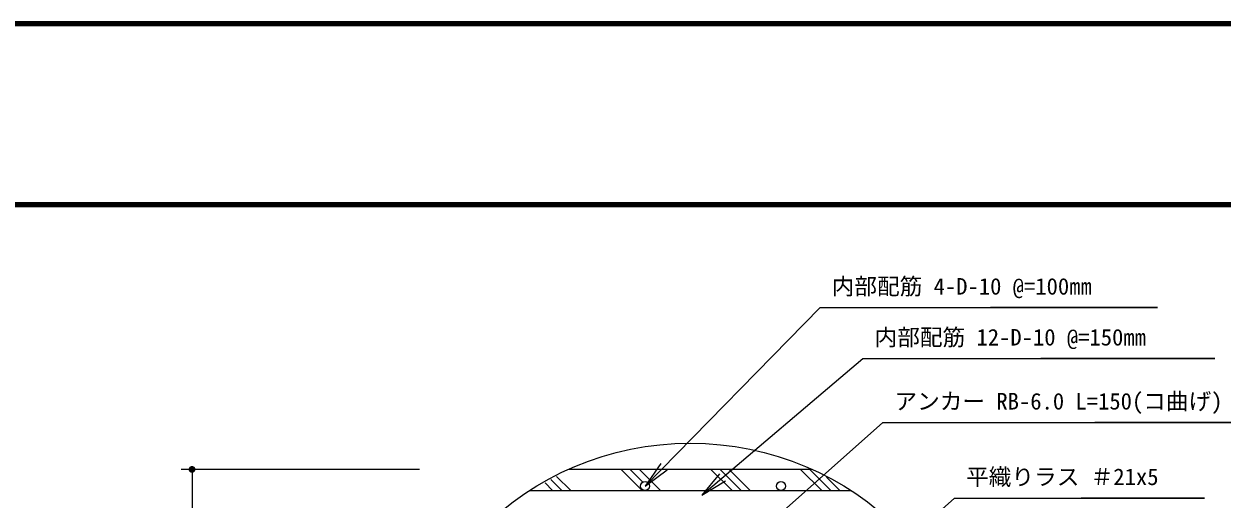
# Model space of a CAD drawing. Units: millimetres at full size, sheet at 1:20; details may follow other scales. Extents: x 0 to 8400, y 0 to 5940.
# Drawn here: x 4424 to 7069, y 4890 to 5940 of the extents above; entities that cross this region are included whole.
import ezdxf
from ezdxf.enums import TextEntityAlignment as Align

# ---------------------------------------------------------------- set-up
doc = ezdxf.new("R2010")
doc.units = ezdxf.units.MM
doc.header["$LTSCALE"] = 20
for name, color, linetype, lineweight in [('D-STR-DIM\u3000寸法線、寸法値', 7, 'Continuous', 13), ('D-STR-HTXT\u3000旗上げ', 7, 'Continuous', 13), ('D-STR\u3000構造物外形線', 1, 'Continuous', 25), ('D-TTL\u3000外枠', 2, 'Continuous', 140)]:
    doc.layers.add(name, color=color, linetype=linetype, lineweight=lineweight)
doc.styles.add('ＭＳ ゴシック', font='')
doc.styles.get('ＭＳ ゴシック').set_extended_font_data('MS Gothic')

# ---------------------------------------------------------------- blocks, each defined once
blk = doc.blocks.new('filled_dot')
at = {"color": 0, "linetype": 'Continuous', "lineweight": -2, "const_width": 1.25}
blk.add_lwpolyline([(-0.625, 0, 1), (0.625, 0, 1)], format="xyb", close=True, dxfattribs=at)
blk = doc.blocks.new('open_arrow')
at = {"color": 0, "linetype": 'Continuous', "lineweight": -2}
blk.add_lwpolyline([(7.5, 1.25), (0, 0), (7.5, -1.25)], dxfattribs=at)

msp = doc.modelspace()

# ---------------------------------------------------------------- linework, layer by layer
at = {"layer": 'D-STR-DIM\u3000寸法線、寸法値'}
for p, q in [((5297.26, 4955.65), (4771.08, 4955.65)), ((4795.08, 4955.65), (4795.08, 3855.65))]:
    msp.add_line(p, q, dxfattribs=at)
at = {"layer": 'D-STR-HTXT\u3000旗上げ'}
for points in [[(5795.08, 4918.66), (6181.34, 5313.03), (6189.34, 5313.03), (6925.89, 5313.03), (6557.61, 5313.03)], [(5920.44, 4898.99), (6275.96, 5200.57), (6283.96, 5200.57), (7053.01, 5200.57), (6668.49, 5200.57)], [(5895.01, 4680.61), (6319.85, 5059.11), (6327.85, 5059.11), (7248.5, 5059.11), (6788.18, 5059.11)], [(6053.22, 4513.67), (6478.06, 4892.17), (6486.06, 4892.17), (7029.66, 4892.17), (6757.86, 4892.17)]]:
    msp.add_lwpolyline(points, dxfattribs=at)
at = {"layer": 'D-STR\u3000構造物外形線'}
for p, q in [((6163.74, 4955.65), (5625.82, 4955.65)), ((5789.08, 4908.65), (5742.58, 4955.65)), ((5762.58, 4955.65), (5790.42, 4927.51)), ((5829.08, 4908.65), (5782.58, 4955.65)), ((5987.08, 4908.65), (5940.58, 4955.65)), ((6007.08, 4908.65), (5960.58, 4955.65)), ((6027.08, 4908.65), (5980.58, 4955.65)), ((6185.08, 4908.65), (6138.58, 4955.65)), ((6205.08, 4908.65), (6158.58, 4955.65)), ((5591.08, 4908.65), (5574.58, 4925.65)), ((5611.08, 4908.65), (5587.08, 4933.15)), ((5631.08, 4908.65), (5599.58, 4940.15)), ((6225.08, 4908.65), (6195.58, 4938.15)), ((5539.67, 4908.66), (6249.89, 4908.66))]:
    msp.add_line(p, q, dxfattribs=at)
for centre, radius in [((5894.78, 4360.04), 653.52), ((5795.08, 4918.66), 10), ((6095.08, 4918.66), 10)]:
    msp.add_circle(centre, radius, dxfattribs=at)
at = {"layer": 'D-TTL\u3000外枠'}
for points in [[(0, 0), (8400, 0), (8400, 5940), (0, 5940)], [(400, 400), (8000, 400), (8000, 5540), (400, 5540)]]:
    msp.add_lwpolyline(points, close=True, dxfattribs=at)

# ---------------------------------------------------------------- block references
at = {"layer": 'D-STR-DIM\u3000寸法線、寸法値', "xscale": 6, "yscale": 6, "rotation": 270}
msp.add_blockref('filled_dot', (4795.08, 4955.65), dxfattribs=at)
at = {"layer": 'D-STR-HTXT\u3000旗上げ', "xscale": 8, "yscale": 8}
for p, rotation in [((5795.08, 4918.66), 45.6), ((5920.44, 4898.99), 40.3)]:
    msp.add_blockref('open_arrow', p, dxfattribs=dict(at, rotation=rotation))

# ---------------------------------------------------------------- texts
at = {"layer": 'D-STR-HTXT\u3000旗上げ', "style": 'ＭＳ ゴシック'}
for s, p in [('内部配筋 4-D-10 @=100㎜', (6207.09, 5330.79)), ('内部配筋 12-D-10 @=150㎜', (6301.72, 5218.33)), ('アンカー RB-6.0 L=150(コ曲げ)', (6345.61, 5076.87)), ('平織りラス ＃21x5', (6503.81, 4909.92))]:
    msp.add_text(s, height=36.66, dxfattribs=at).set_placement(p, align=Align.BOTTOM_LEFT)

doc.saveas('drawing.dxf')
